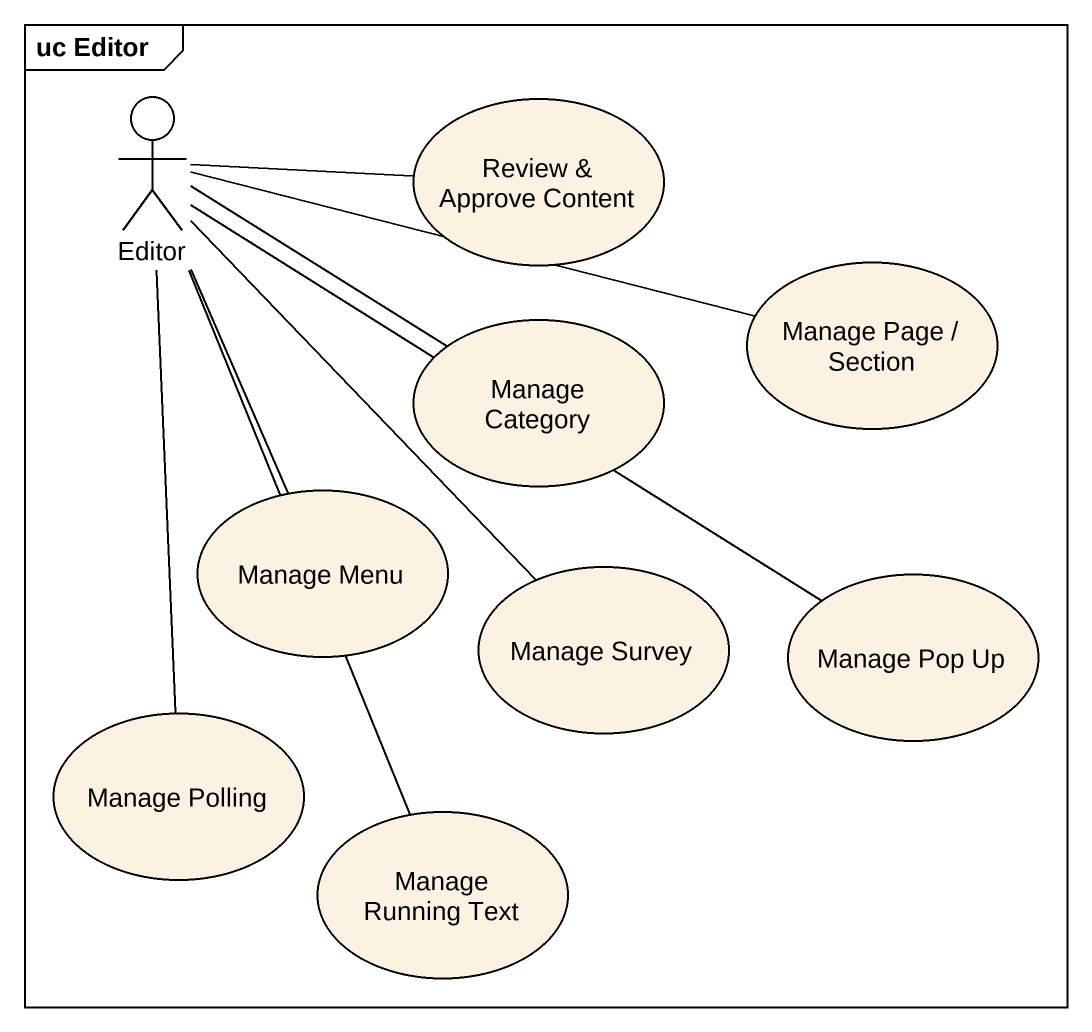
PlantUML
@startuml
mainframe uc Editor
actor Editor
usecase "Review & Approve Content" as Review_Approve_Content
usecase "Manage Category" as Manage_Category
usecase "Manage Page / Section" as Manage_Page_Section
usecase "Manage Menu" as Manage_Menu
usecase "Manage Survey" as Manage_Survey
usecase "Manage Pop Up" as Manage_Pop_Up
usecase "Manage Polling" as Manage_Polling
usecase "Manage Running Text" as Manage_Running_Text
Editor -right- Review_Approve_Content
Editor -right- Manage_Category
Editor -right- Manage_Page_Section
Editor -- Manage_Menu
Editor -- Manage_Survey
Editor -right- Manage_Pop_Up
Editor -- Manage_Polling
Editor -- Manage_Running_Text
@enduml
